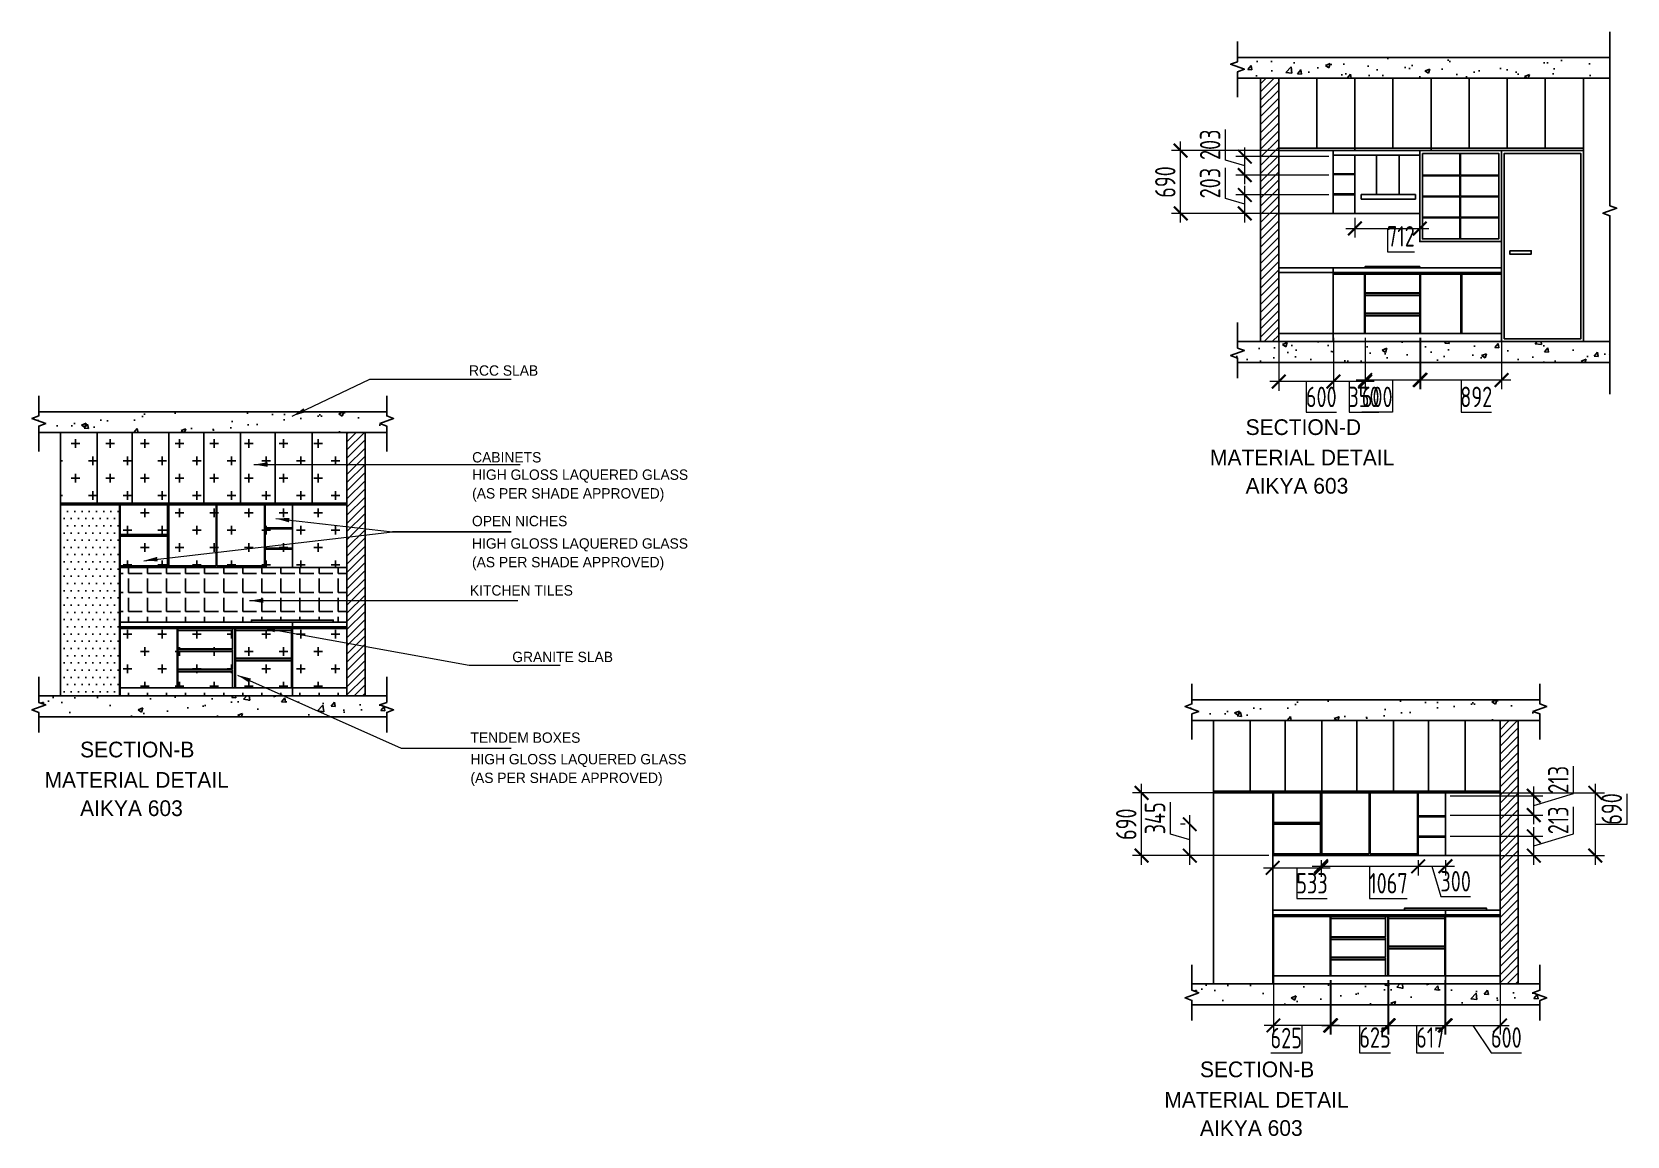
# Model space of a CAD drawing. Header units: millimetres. Extents: x -31859 to 58212, y -66440 to 17102.
# Drawn here: x -7508 to 10033, y -66440 to -54298 of the extents above; entities that cross this region are included whole.
import ezdxf

# ---------------------------------------------------------------- set-up
doc = ezdxf.new("R2010")
doc.units = ezdxf.units.MM
doc.header["$LTSCALE"] = 10
doc.header["$PDMODE"] = 35
doc.header["$PDSIZE"] = 500
for name, color, linetype in [('07--DIM-1', 1, 'Continuous'), ('A--SPACEREF', 3, 'Continuous'), ('A--TEXT-3', 3, 'Continuous'), ('DIMM-1', 1, 'Continuous')]:
    doc.layers.add(name, color=color, linetype=linetype)
doc.styles.add('ISO', font='isocp2.shx', dxfattribs={"width": 0.8})
doc.dimstyles.new('A-DIM-100', dxfattribs={"dimscale": 100, "dimtxt": 2.25, "dimasz": 1.5, "dimexe": 1, "dimexo": 0.5, "dimgap": 0, "dimtad": 0, "dimdec": 0, "dimzin": 12, "dimdsep": 46, "dimtxsty": 'ISO', "dimblk": 'ARCHTICK', "dimcen": 1, "dimdle": 1, "dimclrd": 8, "dimclre": 8, "dimclrt": 256, "dimadec": 0, "dimazin": 3, "dimtfac": 1, "dimtdec": 0, "dimtmove": 1, "dimatfit": 2, "dimfxl": 1, "dimtvp": 0.75, "dimtolj": 1, "dimtzin": 12, "dimlwd": 18, "dimlwe": 18, "dimarcsym": 0})
pattern_1 = [(0, (-38507.43, -36154.79), (190.5, 190.5), [95.25, -285.75]), (90, (-38459.8, -36202.41), (-190.5, 190.5), [95.25, -285.75])]

# ---------------------------------------------------------------- blocks, each defined once
blk = doc.blocks.new('_ArchTick')
at = {"color": 0, "const_width": 0.15}
blk.add_lwpolyline([(-0.5, -0.5), (0.5, 0.5)], dxfattribs=at)
blk = doc.blocks.new('*D318')
at = {"layer": '07--DIM-1', "color": 8, "lineweight": 18}
for p, q in [((6203, -57664), (6203, -58244)), ((6803, -57664), (6803, -58244)), ((6903, -58144), (6103, -58144)), ((6503, -58144), (6503, -58481)), ((6503, -58481), (6838, -58481))]:
    blk.add_line(p, q, dxfattribs=at)
at = {"layer": 'Defpoints', "color": 0}
for p in [(6203, -57614), (6803, -57614), (6203, -58144)]:
    blk.add_point(p, dxfattribs=at)
at = {"layer": '07--DIM-1', "color": 8, "lineweight": 18, "xscale": 150, "yscale": 150, "zscale": 150, "rotation": 180}
blk.add_blockref('_ArchTick', (6203, -58144), dxfattribs=at)
at = {"layer": '07--DIM-1', "color": 8, "lineweight": 18, "xscale": 150, "yscale": 150, "zscale": 150}
blk.add_blockref('_ArchTick', (6803, -58144), dxfattribs=at)
at = {"layer": '07--DIM-1', "insert": (6670, -58312), "char_height": 225, "attachment_point": 5, "style": 'ISO'}
blk.add_mtext('\\A1;600', dxfattribs=at)
blk = doc.blocks.new('*D319')
at = {"layer": '07--DIM-1', "color": 8, "lineweight": 18}
for p, q in [((6803, -57664), (6803, -58243)), ((7153, -57664), (7153, -58243)), ((7253, -58143), (6703, -58143)), ((6978, -58143), (6978, -58481)), ((6978, -58481), (7302, -58481))]:
    blk.add_line(p, q, dxfattribs=at)
at = {"layer": 'Defpoints', "color": 0}
for p in [(6803, -57614), (7153, -57614), (6803, -58143)]:
    blk.add_point(p, dxfattribs=at)
at = {"layer": '07--DIM-1', "color": 8, "lineweight": 18, "xscale": 150, "yscale": 150, "zscale": 150, "rotation": 180}
blk.add_blockref('_ArchTick', (6803, -58143), dxfattribs=at)
at = {"layer": '07--DIM-1', "color": 8, "lineweight": 18, "xscale": 150, "yscale": 150, "zscale": 150}
blk.add_blockref('_ArchTick', (7153, -58143), dxfattribs=at)
at = {"layer": '07--DIM-1', "insert": (7140, -58312), "char_height": 225, "attachment_point": 5, "style": 'ISO'}
blk.add_mtext('\\A1;350', dxfattribs=at)
blk = doc.blocks.new('*D320')
at = {"layer": '07--DIM-1', "color": 8, "lineweight": 18}
for p, q in [((7153, -57664), (7153, -58226)), ((7753, -57664), (7753, -58226)), ((7053, -58126), (7853, -58126)), ((7453, -58126), (7453, -58481)), ((7453, -58481), (7118, -58481))]:
    blk.add_line(p, q, dxfattribs=at)
at = {"layer": 'Defpoints', "color": 0}
for p in [(7153, -57614), (7753, -57614), (7753, -58126)]:
    blk.add_point(p, dxfattribs=at)
at = {"layer": '07--DIM-1', "color": 8, "lineweight": 18, "xscale": 150, "yscale": 150, "zscale": 150, "rotation": 180}
blk.add_blockref('_ArchTick', (7153, -58126), dxfattribs=at)
at = {"layer": '07--DIM-1', "color": 8, "lineweight": 18, "xscale": 150, "yscale": 150, "zscale": 150}
blk.add_blockref('_ArchTick', (7753, -58126), dxfattribs=at)
at = {"layer": '07--DIM-1', "insert": (7285, -58312), "char_height": 225, "attachment_point": 5, "style": 'ISO'}
blk.add_mtext('\\A1;600', dxfattribs=at)
blk = doc.blocks.new('*D321')
at = {"layer": '07--DIM-1', "color": 8, "lineweight": 18}
for p, q in [((7761, -57664), (7761, -58226)), ((8653, -57664), (8653, -58226)), ((7661, -58126), (8753, -58126)), ((8207, -58126), (8207, -58481)), ((8207, -58481), (8542, -58481))]:
    blk.add_line(p, q, dxfattribs=at)
at = {"layer": 'Defpoints', "color": 0}
for p in [(7761, -57614), (8653, -57614), (8653, -58126)]:
    blk.add_point(p, dxfattribs=at)
at = {"layer": '07--DIM-1', "color": 8, "lineweight": 18, "xscale": 150, "yscale": 150, "zscale": 150, "rotation": 180}
blk.add_blockref('_ArchTick', (7761, -58126), dxfattribs=at)
at = {"layer": '07--DIM-1', "color": 8, "lineweight": 18, "xscale": 150, "yscale": 150, "zscale": 150}
blk.add_blockref('_ArchTick', (8653, -58126), dxfattribs=at)
at = {"layer": '07--DIM-1', "insert": (8374, -58312), "char_height": 225, "attachment_point": 5, "style": 'ISO'}
blk.add_mtext('\\A1;892', dxfattribs=at)
blk = doc.blocks.new('*D322')
at = {"layer": '07--DIM-1', "color": 8, "lineweight": 18}
for p, q in [((5617, -56129), (5617, -55793)), ((5829, -56192), (5617, -56129)), ((6753, -56091), (5729, -56091)), ((5829, -56394), (5829, -55991)), ((6753, -56294), (5729, -56294))]:
    blk.add_line(p, q, dxfattribs=at)
at = {"layer": 'Defpoints', "color": 0}
for p in [(5829, -56091), (6803, -56091), (6803, -56294)]:
    blk.add_point(p, dxfattribs=at)
at = {"layer": '07--DIM-1', "color": 8, "lineweight": 18, "xscale": 150, "yscale": 150, "zscale": 150}
for p, rotation in [((5829, -56091), 90), ((5829, -56294), 270)]:
    blk.add_blockref('_ArchTick', p, dxfattribs=dict(at, rotation=rotation))
at = {"layer": '07--DIM-1', "insert": (5448, -55961), "char_height": 225, "attachment_point": 5, "rotation": 90, "style": 'ISO'}
blk.add_mtext('\\A1;203', dxfattribs=at)
blk = doc.blocks.new('*D323')
at = {"layer": '07--DIM-1', "color": 8, "lineweight": 18}
for p, q in [((5617, -55707), (5617, -55371)), ((5829, -55973), (5829, -55570)), ((5829, -55771), (5617, -55707)), ((6753, -55670), (5729, -55670)), ((6753, -55873), (5729, -55873))]:
    blk.add_line(p, q, dxfattribs=at)
at = {"layer": 'Defpoints', "color": 0}
for p in [(5829, -55670), (6803, -55670), (6803, -55873)]:
    blk.add_point(p, dxfattribs=at)
at = {"layer": '07--DIM-1', "color": 8, "lineweight": 18, "xscale": 150, "yscale": 150, "zscale": 150}
for p, rotation in [((5829, -55670), 90), ((5829, -55873), 270)]:
    blk.add_blockref('_ArchTick', p, dxfattribs=dict(at, rotation=rotation))
at = {"layer": '07--DIM-1', "insert": (5448, -55539), "char_height": 225, "attachment_point": 5, "rotation": 90, "style": 'ISO'}
blk.add_mtext('\\A1;203', dxfattribs=at)
blk = doc.blocks.new('*D324')
at = {"layer": '07--DIM-1', "color": 8, "lineweight": 18}
for p, q in [((5124, -56394), (5124, -55504)), ((6753, -55604), (5024, -55604)), ((6753, -56294), (5024, -56294))]:
    blk.add_line(p, q, dxfattribs=at)
at = {"layer": 'Defpoints', "color": 0}
for p in [(5124, -55604), (6803, -55604), (6803, -56294)]:
    blk.add_point(p, dxfattribs=at)
at = {"layer": '07--DIM-1', "color": 8, "lineweight": 18, "xscale": 150, "yscale": 150, "zscale": 150}
for p, rotation in [((5124, -55604), 90), ((5124, -56294), 270)]:
    blk.add_blockref('_ArchTick', p, dxfattribs=dict(at, rotation=rotation))
at = {"layer": '07--DIM-1', "insert": (4955, -55949), "char_height": 225, "attachment_point": 5, "rotation": 90, "style": 'ISO'}
blk.add_mtext('\\A1;690', dxfattribs=at)
blk = doc.blocks.new('*D325')
at = {"layer": '07--DIM-1', "color": 8, "lineweight": 18}
for p, q in [((6940, -56460), (7853, -56460)), ((7040, -56344), (7040, -56560)), ((7397, -56460), (7397, -56715)), ((7753, -56344), (7753, -56560)), ((7397, -56715), (7695, -56715))]:
    blk.add_line(p, q, dxfattribs=at)
at = {"layer": 'Defpoints', "color": 0}
for p in [(7040, -56294), (7753, -56294), (7753, -56460)]:
    blk.add_point(p, dxfattribs=at)
at = {"layer": '07--DIM-1', "color": 8, "lineweight": 18, "xscale": 150, "yscale": 150, "zscale": 150, "rotation": 180}
blk.add_blockref('_ArchTick', (7040, -56460), dxfattribs=at)
at = {"layer": '07--DIM-1', "color": 8, "lineweight": 18, "xscale": 150, "yscale": 150, "zscale": 150}
blk.add_blockref('_ArchTick', (7753, -56460), dxfattribs=at)
at = {"layer": '07--DIM-1', "insert": (7546, -56546), "char_height": 225, "attachment_point": 5, "style": 'ISO'}
blk.add_mtext('\\A1;712', dxfattribs=at)
blk = doc.blocks.new('*D326')
at = {"layer": '07--DIM-1', "color": 8, "lineweight": 18}
for p, q in [((6144, -64727), (6144, -65323)), ((6769, -64727), (6769, -65323)), ((6869, -65223), (6044, -65223)), ((6456, -65223), (6456, -65530)), ((6456, -65530), (6114, -65530))]:
    blk.add_line(p, q, dxfattribs=at)
at = {"layer": 'Defpoints', "color": 0}
for p in [(6144, -64677), (6769, -64677), (6144, -65223)]:
    blk.add_point(p, dxfattribs=at)
at = {"layer": '07--DIM-1', "color": 8, "lineweight": 18, "xscale": 150, "yscale": 150, "zscale": 150, "rotation": 180}
blk.add_blockref('_ArchTick', (6144, -65223), dxfattribs=at)
at = {"layer": '07--DIM-1', "color": 8, "lineweight": 18, "xscale": 150, "yscale": 150, "zscale": 150}
blk.add_blockref('_ArchTick', (6769, -65223), dxfattribs=at)
at = {"layer": '07--DIM-1', "insert": (6285, -65362), "char_height": 225, "attachment_point": 5, "style": 'ISO'}
blk.add_mtext('\\A1;625', dxfattribs=at)
blk = doc.blocks.new('*D327')
at = {"layer": '07--DIM-1', "color": 8, "lineweight": 18}
for p, q in [((6777, -64727), (6777, -65323)), ((7402, -64727), (7402, -65323)), ((6677, -65223), (7502, -65223)), ((7090, -65223), (7090, -65525)), ((7090, -65525), (7432, -65525))]:
    blk.add_line(p, q, dxfattribs=at)
at = {"layer": 'Defpoints', "color": 0}
for p in [(6777, -64677), (7402, -64677), (7402, -65223)]:
    blk.add_point(p, dxfattribs=at)
at = {"layer": '07--DIM-1', "color": 8, "lineweight": 18, "xscale": 150, "yscale": 150, "zscale": 150, "rotation": 180}
blk.add_blockref('_ArchTick', (6777, -65223), dxfattribs=at)
at = {"layer": '07--DIM-1', "color": 8, "lineweight": 18, "xscale": 150, "yscale": 150, "zscale": 150}
blk.add_blockref('_ArchTick', (7402, -65223), dxfattribs=at)
at = {"layer": '07--DIM-1', "insert": (7261, -65356), "char_height": 225, "attachment_point": 5, "style": 'ISO'}
blk.add_mtext('\\A1;625', dxfattribs=at)
blk = doc.blocks.new('*D328')
at = {"layer": '07--DIM-1', "color": 8, "lineweight": 18}
for p, q in [((7410, -64727), (7410, -65323)), ((8028, -64727), (8028, -65323)), ((7310, -65223), (8128, -65223)), ((7719, -65223), (7719, -65525)), ((7719, -65525), (8018, -65525))]:
    blk.add_line(p, q, dxfattribs=at)
at = {"layer": 'Defpoints', "color": 0}
for p in [(7410, -64677), (8028, -64677), (8028, -65223)]:
    blk.add_point(p, dxfattribs=at)
at = {"layer": '07--DIM-1', "color": 8, "lineweight": 18, "xscale": 150, "yscale": 150, "zscale": 150, "rotation": 180}
blk.add_blockref('_ArchTick', (7410, -65223), dxfattribs=at)
at = {"layer": '07--DIM-1', "color": 8, "lineweight": 18, "xscale": 150, "yscale": 150, "zscale": 150}
blk.add_blockref('_ArchTick', (8028, -65223), dxfattribs=at)
at = {"layer": '07--DIM-1', "insert": (7869, -65356), "char_height": 225, "attachment_point": 5, "style": 'ISO'}
blk.add_mtext('\\A1;617', dxfattribs=at)
blk = doc.blocks.new('*D329')
at = {"layer": '07--DIM-1', "color": 8, "lineweight": 18}
for p, q in [((8036, -64727), (8036, -65323)), ((8636, -64727), (8636, -65323)), ((7936, -65223), (8736, -65223)), ((8336, -65223), (8538, -65525)), ((8538, -65525), (8873, -65525))]:
    blk.add_line(p, q, dxfattribs=at)
at = {"layer": 'Defpoints', "color": 0}
for p in [(8036, -64677), (8636, -64677), (8636, -65223)]:
    blk.add_point(p, dxfattribs=at)
at = {"layer": '07--DIM-1', "color": 8, "lineweight": 18, "xscale": 150, "yscale": 150, "zscale": 150, "rotation": 180}
blk.add_blockref('_ArchTick', (8036, -65223), dxfattribs=at)
at = {"layer": '07--DIM-1', "color": 8, "lineweight": 18, "xscale": 150, "yscale": 150, "zscale": 150}
blk.add_blockref('_ArchTick', (8636, -65223), dxfattribs=at)
at = {"layer": '07--DIM-1', "insert": (8705, -65356), "char_height": 225, "attachment_point": 5, "style": 'ISO'}
blk.add_mtext('\\A1;600', dxfattribs=at)
blk = doc.blocks.new('*D330')
at = {"layer": '07--DIM-1', "color": 8, "lineweight": 18}
for p, q in [((4695, -63456), (4695, -62566)), ((6086, -62666), (4595, -62666)), ((6094, -63356), (4595, -63356))]:
    blk.add_line(p, q, dxfattribs=at)
at = {"layer": 'Defpoints', "color": 0}
for p in [(4695, -62666), (6136, -62666), (6144, -63356)]:
    blk.add_point(p, dxfattribs=at)
at = {"layer": '07--DIM-1', "color": 8, "lineweight": 18, "xscale": 150, "yscale": 150, "zscale": 150}
for p, rotation in [((4695, -62666), 90), ((4695, -63356), 270)]:
    blk.add_blockref('_ArchTick', p, dxfattribs=dict(at, rotation=rotation))
at = {"layer": '07--DIM-1', "insert": (4526, -63011), "char_height": 225, "attachment_point": 5, "rotation": 90, "style": 'ISO'}
blk.add_mtext('\\A1;690', dxfattribs=at)
blk = doc.blocks.new('*D331')
at = {"layer": '07--DIM-1', "color": 8, "lineweight": 18}
for p, q in [((5011, -63120), (5011, -62770)), ((5224, -63456), (5224, -62911)), ((5224, -63183), (5011, -63120)), ((5174, -63011), (5124, -63011)), ((6094, -63356), (5124, -63356))]:
    blk.add_line(p, q, dxfattribs=at)
at = {"layer": 'Defpoints', "color": 0}
for p in [(5224, -63011), (5224, -63011), (6144, -63356)]:
    blk.add_point(p, dxfattribs=at)
at = {"layer": '07--DIM-1', "color": 8, "lineweight": 18, "xscale": 150, "yscale": 150, "zscale": 150}
for p, rotation in [((5224, -63011), 90), ((5224, -63356), 270)]:
    blk.add_blockref('_ArchTick', p, dxfattribs=dict(at, rotation=rotation))
at = {"layer": '07--DIM-1', "insert": (4842, -62945), "char_height": 225, "attachment_point": 5, "rotation": 90, "style": 'ISO'}
blk.add_mtext('\\A1;345', dxfattribs=at)
blk = doc.blocks.new('*D332')
at = {"layer": '07--DIM-1', "color": 8, "lineweight": 18}
for p, q in [((9445, -63118), (9445, -62818)), ((8086, -63143), (9107, -63143)), ((9007, -63456), (9007, -63043)), ((9007, -63249), (9445, -63118)), ((8086, -63356), (9107, -63356))]:
    blk.add_line(p, q, dxfattribs=at)
at = {"layer": 'Defpoints', "color": 0}
for p in [(8036, -63143), (9007, -63143), (8036, -63356)]:
    blk.add_point(p, dxfattribs=at)
at = {"layer": '07--DIM-1', "color": 8, "lineweight": 18, "xscale": 150, "yscale": 150, "zscale": 150}
for p, rotation in [((9007, -63143), 90), ((9007, -63356), 270)]:
    blk.add_blockref('_ArchTick', p, dxfattribs=dict(at, rotation=rotation))
at = {"layer": '07--DIM-1', "insert": (9276, -62968), "char_height": 225, "attachment_point": 5, "rotation": 90, "style": 'ISO'}
blk.add_mtext('\\A1;213', dxfattribs=at)
blk = doc.blocks.new('*D333')
at = {"layer": '07--DIM-1', "color": 8, "lineweight": 18}
for p, q in [((9445, -62672), (9445, -62372)), ((9007, -63010), (9007, -62597)), ((8086, -62697), (9107, -62697)), ((9007, -62804), (9445, -62672)), ((8086, -62910), (9107, -62910))]:
    blk.add_line(p, q, dxfattribs=at)
at = {"layer": 'Defpoints', "color": 0}
for p in [(8036, -62697), (9007, -62697), (8036, -62910)]:
    blk.add_point(p, dxfattribs=at)
at = {"layer": '07--DIM-1', "color": 8, "lineweight": 18, "xscale": 150, "yscale": 150, "zscale": 150}
for p, rotation in [((9007, -62697), 90), ((9007, -62910), 270)]:
    blk.add_blockref('_ArchTick', p, dxfattribs=dict(at, rotation=rotation))
at = {"layer": '07--DIM-1', "insert": (9276, -62522), "char_height": 225, "attachment_point": 5, "rotation": 90, "style": 'ISO'}
blk.add_mtext('\\A1;213', dxfattribs=at)
blk = doc.blocks.new('*D334')
at = {"layer": '07--DIM-1', "color": 8, "lineweight": 18}
for p, q in [((9684, -63456), (9684, -62566)), ((7786, -62666), (9784, -62666)), ((10033, -63011), (10033, -62675)), ((9684, -63011), (10033, -63011)), ((7786, -63356), (9784, -63356))]:
    blk.add_line(p, q, dxfattribs=at)
at = {"layer": 'Defpoints', "color": 0}
for p in [(7736, -62666), (9684, -62666), (7736, -63356)]:
    blk.add_point(p, dxfattribs=at)
at = {"layer": '07--DIM-1', "color": 8, "lineweight": 18, "xscale": 150, "yscale": 150, "zscale": 150}
for p, rotation in [((9684, -62666), 90), ((9684, -63356), 270)]:
    blk.add_blockref('_ArchTick', p, dxfattribs=dict(at, rotation=rotation))
at = {"layer": '07--DIM-1', "insert": (9864, -62843), "char_height": 225, "attachment_point": 5, "rotation": 90, "style": 'ISO'}
blk.add_mtext('\\A1;690', dxfattribs=at)
blk = doc.blocks.new('*D335')
at = {"layer": '07--DIM-1', "color": 8, "lineweight": 18}
for p, q in [((6036, -63490), (6769, -63490)), ((6136, -63406), (6136, -63590)), ((6402, -63490), (6402, -63829)), ((6669, -63406), (6669, -63590)), ((6402, -63829), (6734, -63829))]:
    blk.add_line(p, q, dxfattribs=at)
at = {"layer": 'Defpoints', "color": 0}
for p in [(6136, -63356), (6669, -63356), (6669, -63490)]:
    blk.add_point(p, dxfattribs=at)
at = {"layer": '07--DIM-1', "color": 8, "lineweight": 18, "xscale": 150, "yscale": 150, "zscale": 150, "rotation": 180}
blk.add_blockref('_ArchTick', (6136, -63490), dxfattribs=at)
at = {"layer": '07--DIM-1', "color": 8, "lineweight": 18, "xscale": 150, "yscale": 150, "zscale": 150}
blk.add_blockref('_ArchTick', (6669, -63490), dxfattribs=at)
at = {"layer": '07--DIM-1', "insert": (6568, -63660), "char_height": 225, "attachment_point": 5, "style": 'ISO'}
blk.add_mtext('\\A1;533', dxfattribs=at)
blk = doc.blocks.new('*D336')
at = {"layer": '07--DIM-1', "color": 8, "lineweight": 18}
for p, q in [((6569, -63473), (7836, -63473)), ((6669, -63406), (6669, -63573)), ((7202, -63473), (7202, -63829)), ((7736, -63406), (7736, -63573)), ((7202, -63829), (7616, -63829))]:
    blk.add_line(p, q, dxfattribs=at)
at = {"layer": 'Defpoints', "color": 0}
for p in [(6669, -63356), (7736, -63356), (7736, -63473)]:
    blk.add_point(p, dxfattribs=at)
at = {"layer": '07--DIM-1', "color": 8, "lineweight": 18, "xscale": 150, "yscale": 150, "zscale": 150, "rotation": 180}
blk.add_blockref('_ArchTick', (6669, -63473), dxfattribs=at)
at = {"layer": '07--DIM-1', "color": 8, "lineweight": 18, "xscale": 150, "yscale": 150, "zscale": 150}
blk.add_blockref('_ArchTick', (7736, -63473), dxfattribs=at)
at = {"layer": '07--DIM-1', "insert": (7409, -63660), "char_height": 225, "attachment_point": 5, "style": 'ISO'}
blk.add_mtext('\\A1;1067', dxfattribs=at)
blk = doc.blocks.new('*D337')
at = {"layer": '07--DIM-1', "color": 8, "lineweight": 18}
for p, q in [((7636, -63473), (8136, -63473)), ((7736, -63406), (7736, -63573)), ((7886, -63473), (7986, -63807)), ((8036, -63406), (8036, -63573)), ((7986, -63807), (8310, -63807))]:
    blk.add_line(p, q, dxfattribs=at)
at = {"layer": 'Defpoints', "color": 0}
for p in [(7736, -63356), (8036, -63356), (8036, -63473)]:
    blk.add_point(p, dxfattribs=at)
at = {"layer": '07--DIM-1', "color": 8, "lineweight": 18, "xscale": 150, "yscale": 150, "zscale": 150, "rotation": 180}
blk.add_blockref('_ArchTick', (7736, -63473), dxfattribs=at)
at = {"layer": '07--DIM-1', "color": 8, "lineweight": 18, "xscale": 150, "yscale": 150, "zscale": 150}
blk.add_blockref('_ArchTick', (8036, -63473), dxfattribs=at)
at = {"layer": '07--DIM-1', "insert": (8148, -63638), "char_height": 225, "attachment_point": 5, "style": 'ISO'}
blk.add_mtext('\\A1;300', dxfattribs=at)

msp = doc.modelspace()

# ---------------------------------------------------------------- hatches: boundary and pattern name
h = msp.add_hatch()
h.set_pattern_fill('AR-CONC', color=256, scale=3, style=0)
h.set_pattern_definition([(50, (-18713.45, -32259.44), (546.554, -47.817), [57.15, -628.65]), (355, (-18713.45, -32259.44), (-105.7285, 573.17), [45.72, -502.92]), (100.451, (-18667.9, -32263.4), (440.8275, 525.35), [48.57, -534.27]), (46.1842, (-18713.45, -32107.04), (813.237, -126.127), [85.725, -942.975]), (96.6356, (-18645.7, -32117.55), (712.213, 742.277), [72.855, -801.405]), (351.184, (-18713.45, -32107), (712.214, 742.275), [68.58, -754.38]), (21, (-18637.25, -32145.14), (454.8446, -306.7966), [57.15, -628.65]), (326, (-18637.25, -32145.14), (185.406, 552.564), [45.72, -502.92]), (71.4514, (-18599.35, -32170.7), (640.2495, 245.7686), [48.57, -534.27]), (37.5, (-18713.45, -32259.44), (9.2658, 253.6651), [0, -496.824, 0, -510.54, 0, -504.825]), (7.5, (-18713.45, -32259.44), (200.459, 300.5417), [0, -291.084, 0, -485.394, 0, -192.405]), (327.5, (-18883.38, -32259.44), (406.7718, -17.1862), [0, -190.5, 0, -594.36, 0, -788.67]), (317.5, (-18959.58, -32259.44), (444.3875, 76.2795), [0, -247.65, 0, -394.716, 0, -560.07])])
h.paths.add_polyline_path([(9767.6, -54709.2), (9919.2, -54654), (9843.4, -54626.4), (9843.4, -54579.4), (5749.4, -54579.4), (5749.4, -54626.4), (5673.6, -54654), (5825.3, -54709.2), (5749.4, -54736.8), (5749.4, -54808), (9843.4, -54808), (9843.4, -54736.8)])
h.paths.add_polyline_path([(9843.4, -57935.2), (9843.4, -57830.4), (9767.6, -57802.8), (9843.4, -57775.2), (9843.4, -57704), (5749.4, -57704), (5749.4, -57775.2), (5825.3, -57802.8), (5673.6, -57858), (5749.4, -57885.6), (5749.4, -57935.2)])
h = msp.add_hatch()
h.set_pattern_fill('ANSI31', color=256, scale=20, style=0)
h.set_pattern_definition([(45, (-18713.45, -32259.44), (-44.90128, 44.90128), [])])
h.paths.add_polyline_path([(6002.6, -57704), (6202.6, -57704), (6202.6, -54808), (6002.6, -54808)])
h = msp.add_hatch()
h.set_pattern_fill('AR-CONC', color=256, scale=3, style=0)
h.set_pattern_definition([(50, (-38507.43, -36154.8), (546.554, -47.8173), [57.15, -628.65]), (355, (-38507.4, -36154.8), (-105.7285, 573.17), [45.72, -502.92]), (100.451, (-38461.9, -36158.77), (440.8275, 525.35), [48.57, -534.27]), (46.1842, (-38507.4, -36002.4), (813.237, -126.127), [85.725, -942.975]), (96.6356, (-38439.66, -36012.9), (712.213, 742.277), [72.855, -801.405]), (351.184, (-38507.4, -36002.4), (712.214, 742.275), [68.58, -754.38]), (21, (-38431.23, -36040.5), (454.8446, -306.7966), [57.15, -628.65]), (326, (-38431.2, -36040.5), (185.406, 552.564), [45.72, -502.92]), (71.4514, (-38393.3, -36066.05), (640.2495, 245.7686), [48.57, -534.27]), (37.5, (-38507.43, -36154.79), (9.2658, 253.6651), [0, -496.824, 0, -510.54, 0, -504.825]), (7.5, (-38507.43, -36154.79), (200.459, 300.5417), [0, -291.084, 0, -485.394, 0, -192.405]), (327.5, (-38677.35, -36154.79), (406.7718, -17.1862), [0, -190.5, 0, -594.36, 0, -788.67]), (317.5, (-38753.55, -36154.8), (444.3875, 76.2795), [0, -247.65, 0, -394.716, 0, -560.07])])
h.paths.add_polyline_path([(-3605.5, -58703.4), (-3605.5, -58632.2), (-3681.4, -58604.6), (-3529.7, -58549.4), (-3605.5, -58521.8), (-3605.5, -58474.8), (-7431.8, -58474.8), (-7431.8, -58521.8), (-7507.6, -58549.4), (-7356, -58604.6), (-7431.8, -58632.2), (-7431.8, -58703.4)])
h.paths.add_polyline_path([(-3605.5, -61830.6), (-3605.5, -61781), (-3529.7, -61753.4), (-3681.4, -61698.2), (-3605.5, -61670.6), (-3605.5, -61599.4), (-7431.8, -61599.4), (-7431.8, -61670.6), (-7356, -61698.2), (-7507.6, -61753.4), (-7431.8, -61781), (-7431.8, -61830.6)])
h = msp.add_hatch()
h.set_pattern_fill('CROSS', color=256, scale=30, style=0)
h.set_pattern_definition(pattern_1)
h.paths.add_polyline_path([(-6790, -58703.4), (-7193.7, -58703.4), (-7193.7, -59479.4), (-6790, -59479.4)])
h.paths.add_polyline_path([(-6406.2, -58703.4), (-6790, -58703.4), (-6790, -59479.4), (-6406.2, -59479.4)])
h.paths.add_polyline_path([(-6406.2, -59479.4), (-6002.5, -59479.4), (-6002.5, -58703.4), (-6406.2, -58703.4)])
h.paths.add_polyline_path([(-5618.7, -58703.4), (-6002.5, -58703.4), (-6002.5, -59479.4), (-5618.7, -59479.4)])
h.paths.add_polyline_path([(-5215, -58703.4), (-5618.7, -58703.4), (-5618.7, -59479.4), (-5215, -59479.4)])
h.paths.add_polyline_path([(-4831.2, -58703.4), (-5215, -58703.4), (-5215, -59479.4), (-4831.2, -59479.4)])
h.paths.add_polyline_path([(-4831.2, -59479.4), (-4427.5, -59479.4), (-4427.5, -58703.4), (-4831.2, -58703.4)])
h.paths.add_polyline_path([(-4427.5, -59479.4), (-4043.7, -59479.4), (-4043.7, -58703.4), (-4427.5, -58703.4)])
h = msp.add_hatch()
h.set_pattern_fill('ANSI31', color=256, scale=20, style=0)
h.set_pattern_definition([(45, (-38507.43, -36154.785), (-44.90128, 44.90128), [])])
h.paths.add_polyline_path([(-4043.7, -61599.4), (-3843.7, -61599.4), (-3843.7, -58703.4), (-4043.7, -58703.4)])
h = msp.add_hatch()
h.set_pattern_fill('DOTS', color=256, scale=50, style=0)
h.set_pattern_definition([(0, (-38507.43, -36154.785), (39.6875, 79.375), [0, -79.375])])
h.paths.add_polyline_path([(-6543.7, -59499.4), (-7193.7, -59499.4), (-7193.7, -61599.4), (-6543.7, -61599.4)])
h = msp.add_hatch()
h.set_pattern_fill('CROSS', color=256, scale=30, style=0)
h.set_pattern_definition(pattern_1)
h.paths.add_polyline_path([(-6535.7, -61510.5), (-5910.3, -61510.5), (-5910.3, -60859.4), (-6535.7, -60859.4)])
h.paths.add_polyline_path([(-5302.3, -61306), (-5302.3, -61110.7), (-5902.3, -61110.7), (-5902.3, -61306)])
h.paths.add_polyline_path([(-5902.3, -60879.4), (-5902.3, -61082.7), (-5302.3, -61082.7), (-5302.3, -60879.4)])
h.paths.add_polyline_path([(-5302.3, -61510.5), (-5302.3, -61334), (-5902.3, -61334), (-5902.3, -61510.5)])
h.paths.add_polyline_path([(-4651.7, -61510.5), (-4651.7, -61212.9), (-5269, -61212.9), (-5269, -61510.5)])
h.paths.add_polyline_path([(-4651.7, -61184.9), (-4651.7, -60879.4), (-5269, -60879.4), (-5269, -61184.9)])
h.paths.add_polyline_path([(-4043.7, -61510.5), (-4043.7, -60859.4), (-4643.7, -60859.4), (-4643.7, -61510.5)])
h.paths.add_polyline_path([(-4643.7, -59499.4), (-4643.7, -60189.4), (-4043.7, -60189.4), (-4043.7, -59499.4)])
h.paths.add_polyline_path([(-4943.7, -59499.4), (-4943.7, -59752.7), (-4643.7, -59752.7), (-4643.7, -59499.4)])
h.paths.add_polyline_path([(-4643.7, -59976), (-4643.7, -59762.7), (-4943.7, -59762.7), (-4943.7, -59976)])
h.paths.add_polyline_path([(-4943.7, -59986), (-4943.7, -60189.4), (-4643.7, -60189.4), (-4643.7, -59986)])
h.paths.add_polyline_path([(-5473, -60169.4), (-4951.7, -60169.4), (-4951.7, -59499.4), (-5473, -59499.4)])
h.paths.add_polyline_path([(-6002.3, -60169.4), (-5481, -60169.4), (-5481, -59499.4), (-6002.3, -59499.4)])
h.paths.add_polyline_path([(-6535.7, -59499.4), (-6535.7, -59824.4), (-6018.3, -59824.4), (-6018.3, -59499.4)])
h.paths.add_polyline_path([(-6018.3, -60169.4), (-6018.3, -59844.4), (-6535.7, -59844.4), (-6535.7, -60169.4)])
h = msp.add_hatch()
h.set_pattern_fill('ANGLE', color=256, scale=30, style=0)
h.set_pattern_definition([(0, (-38507.43, -36154.79), (0, 209.55), [152.4, -57.15]), (90, (-38507.43, -36154.79), (-209.55, 1e-14), [152.4, -57.15])])
h.paths.add_polyline_path([(-6535.7, -60189.4), (-6535.7, -60789.4), (-5093.7, -60789.4), (-5093.7, -60766.2), (-4193.7, -60766.2), (-4193.7, -60789.4), (-4043.7, -60789.4), (-4043.7, -60189.4)])
h.paths.add_polyline_path([(-4643.7, -61599.4), (-4643.7, -61510.5), (-6535.7, -61510.5), (-6535.7, -61599.4)])
h.paths.add_polyline_path([(-4643.7, -61510.5), (-4643.7, -61599.4), (-4043.7, -61599.4), (-4043.7, -61510.5)])
h = msp.add_hatch()
h.set_pattern_fill('AR-CONC', color=256, scale=3, style=0)
h.set_pattern_definition([(50, (-25827.94, -39321.35), (546.554, -47.8173), [57.15, -628.65]), (355, (-25827.94, -39321.35), (-105.7285, 573.17), [45.72, -502.92]), (100.451, (-25782.4, -39325.34), (440.8275, 525.35), [48.57, -534.27]), (46.1842, (-25827.94, -39168.95), (813.237, -126.127), [85.725, -942.975]), (96.6356, (-25760.2, -39179.5), (712.213, 742.277), [72.855, -801.405]), (351.184, (-25827.9, -39168.95), (712.214, 742.275), [68.58, -754.38]), (21, (-25751.74, -39207.05), (454.8446, -306.7966), [57.15, -628.65]), (326, (-25751.74, -39207.05), (185.406, 552.564), [45.72, -502.92]), (71.4514, (-25713.84, -39232.6), (640.2495, 245.7686), [48.57, -534.27]), (37.5, (-25827.94, -39321.35), (9.2658, 253.6651), [0, -496.824, 0, -510.54, 0, -504.825]), (7.5, (-25827.94, -39321.35), (200.459, 300.5417), [0, -291.084, 0, -485.394, 0, -192.405]), (327.5, (-25997.87, -39321.35), (406.7718, -17.1862), [0, -190.5, 0, -594.36, 0, -788.67]), (317.5, (-26074.07, -39321.35), (444.3875, 76.2795), [0, -247.65, 0, -394.716, 0, -560.07])])
h.paths.add_polyline_path([(9073.9, -61869.9), (9073.9, -61798.7), (8998.1, -61771.1), (9149.8, -61715.9), (9073.9, -61688.3), (9073.9, -61641.3), (5247.7, -61641.3), (5247.7, -61688.3), (5171.9, -61715.9), (5323.5, -61771.1), (5247.7, -61798.7), (5247.7, -61869.9)])
h.paths.add_polyline_path([(9073.9, -64997.1), (9073.9, -64947.5), (9149.8, -64919.9), (8998.1, -64864.7), (9073.9, -64837.1), (9073.9, -64765.9), (5247.7, -64765.9), (5247.7, -64837.1), (5323.5, -64864.7), (5171.9, -64919.9), (5247.7, -64947.5), (5247.7, -64997.1)])
h = msp.add_hatch()
h.set_pattern_fill('ANSI31', color=256, scale=20, style=0)
h.set_pattern_definition([(45, (-25827.94, -39321.35), (-44.90128, 44.90128), [])])
h.paths.add_polyline_path([(8635.8, -64765.9), (8835.8, -64765.9), (8835.8, -61869.9), (8635.8, -61869.9)])

# ---------------------------------------------------------------- linework, layer by layer
for p, q in [((9843.4, -54579.4), (5749.4, -54579.4)), ((9843.4, -54808), (5749.4, -54808)), ((6002.6, -57704), (6002.6, -54808)), ((6202.6, -57704), (6202.6, -54808)), ((6621.4, -55576), (6621.4, -54808)), ((7040.1, -55604), (7040.1, -54808)), ((7458.9, -55576), (7458.9, -54808)), ((7877.6, -55604), (7877.6, -54808)), ((8296.4, -55576), (8296.4, -54808)), ((8715.1, -55576), (8715.1, -54808)), ((9133.9, -55576), (9133.9, -54808)), ((9552.6, -57704), (9552.6, -54808)), ((6202.6, -55576), (9552.6, -55576)), ((6202.6, -55604), (8652.6, -55604)), ((6802.6, -56294), (6802.6, -55604)), ((6802.6, -55654), (7752.6, -55654)), ((7040.5, -55654), (7040.5, -56294)), ((7752.6, -56604), (7752.6, -55604)), ((8194.6, -55872.2), (8194.6, -55634)), ((8202.6, -55872.2), (8202.6, -55634)), ((8652.6, -55604), (9552.6, -55604)), ((7040.5, -55857.3), (6802.6, -55857.3)), ((7040.5, -55867.3), (6802.6, -55867.3)), ((7782.6, -55872.2), (8194.6, -55872.2)), ((7782.6, -55880.2), (8194.6, -55880.2)), ((8194.6, -56104), (8194.6, -55880.2)), ((8202.6, -55872.2), (8622.6, -55872.2)), ((8202.6, -56104), (8202.6, -55880.2)), ((8202.6, -55880.2), (8622.6, -55880.2)), ((7040.5, -56080.7), (6802.6, -56080.7)), ((7040.5, -56090.7), (6802.6, -56090.7)), ((7040.5, -56294), (7040.5, -56080.7)), ((7782.6, -56104), (8194.6, -56104)), ((7782.6, -56112), (8194.6, -56112)), ((8194.6, -56336.5), (8194.6, -56112)), ((8202.6, -56104), (8622.6, -56104)), ((8202.6, -56336.5), (8202.6, -56112)), ((8202.6, -56112), (8622.6, -56112)), ((6202.6, -56294), (6802.6, -56294)), ((6802.6, -56294), (7752.6, -56294)), ((7782.6, -56336.5), (8194.6, -56336.5)), ((7782.6, -56344.5), (8194.6, -56344.5)), ((8194.6, -56574), (8194.6, -56344.5)), ((8202.6, -56336.5), (8622.6, -56336.5)), ((8202.6, -56574), (8202.6, -56344.5)), ((8202.6, -56344.5), (8622.6, -56344.5)), ((7752.6, -56604), (8652.6, -56604)), ((6202.6, -56894), (8652.6, -56894)), ((6202.6, -56944), (8652.6, -56944)), ((6802.6, -57704), (6802.6, -56894)), ((6802.6, -56964), (7144.6, -56964)), ((7144.6, -56944), (7144.6, -57614)), ((7152.6, -56944), (7152.6, -57167.3)), ((7152.6, -56964), (7752.6, -56964)), ((7752.6, -56944), (7752.6, -57167.3)), ((7760.6, -56944), (7760.6, -57614)), ((7760.6, -56944), (8652.6, -56944)), ((7760.6, -56964), (8206.6, -56964)), ((8206.6, -56944), (8206.6, -57614)), ((8214.6, -56944), (8214.6, -57614)), ((8214.6, -56964), (8652.6, -56964)), ((7152.6, -57167.3), (7752.6, -57167.3)), ((7152.6, -57175.3), (7152.6, -57390.7)), ((7152.6, -57175.3), (7752.6, -57175.3)), ((7752.6, -57175.3), (7752.6, -57390.7)), ((7152.6, -57195.3), (7752.6, -57195.3)), ((7152.6, -57390.7), (7752.6, -57390.7)), ((7152.6, -57398.7), (7152.6, -57614)), ((7152.6, -57398.7), (7752.6, -57398.7)), ((7152.6, -57418.7), (7752.6, -57418.7)), ((7752.6, -57398.7), (7752.6, -57614)), ((9843.4, -57704), (5749.4, -57704)), ((6202.6, -57614), (8652.6, -57614)), ((9843.4, -57935.2), (5749.4, -57935.2)), ((-3605.5, -58474.8, 0), (-7431.8, -58474.8, 0)), ((-3605.5, -58703.4, 0), (-7431.8, -58703.4, 0)), ((-7193.7, -61599.4, 0), (-7193.7, -58703.4, 0)), ((-6790, -59479.4, 0), (-6790, -58703.4, 0)), ((-6406.2, -59499.4, 0), (-6406.2, -58703.4, 0)), ((-6002.5, -59479.4, 0), (-6002.5, -58703.4, 0)), ((-5618.7, -59499.4, 0), (-5618.7, -58703.4, 0)), ((-5215, -59479.4, 0), (-5215, -58703.4, 0)), ((-4831.2, -59499.4, 0), (-4831.2, -58703.4, 0)), ((-4427.5, -59479.4, 0), (-4427.5, -58703.4, 0)), ((-4043.7, -61599.4, 0), (-4043.7, -58703.4, 0)), ((-3843.7, -61599.4, 0), (-3843.7, -58703.4, 0)), ((-7193.7, -59479.4, 0), (-4043.7, -59479.4, 0)), ((-7193.7, -59499.4, 0), (-4043.7, -59499.4, 0)), ((-6543.7, -61599.4, 0), (-6543.7, -59499.4, 0)), ((-6535.7, -61599.4, 0), (-6535.7, -59499.4, 0)), ((-6018.3, -60189.4, 0), (-6018.3, -59499.4, 0)), ((-6010.3, -60189.4, 0), (-6010.3, -59499.4, 0)), ((-6002.3, -60169.4, 0), (-6002.3, -59499.4, 0)), ((-5481, -60169.4, 0), (-5481, -59499.4, 0)), ((-5473, -60169.4, 0), (-5473, -59499.4, 0)), ((-4951.7, -60169.4, 0), (-4951.7, -59499.4, 0)), ((-4943.7, -60189.4, 0), (-4943.7, -59499.4, 0)), ((-4643.7, -60189.4, 0), (-4643.7, -59499.4, 0)), ((-4943.7, -59752.7, 0), (-4643.7, -59752.7, 0)), ((-4943.7, -59762.7, 0), (-4643.7, -59762.7, 0)), ((-2238.7, -59794.5), (-3543.2, -59794.5)), ((-6018.3, -59824.4, 0), (-6535.7, -59824.4, 0)), ((-6018.3, -59844.4, 0), (-6535.7, -59844.4, 0)), ((-4943.7, -59976, 0), (-4643.7, -59976, 0)), ((-4943.7, -59986, 0), (-4643.7, -59986, 0)), ((-6543.7, -60169.4, 0), (-6018.3, -60169.4, 0)), ((-6543.7, -60189.4, 0), (-4043.7, -60189.4, 0)), ((-6543.7, -60189.4, 0), (-4943.7, -60189.4, 0)), ((-6535.7, -60169.4, 0), (-6018.3, -60169.4, 0)), ((-6002.3, -60169.4, 0), (-5481, -60169.4, 0)), ((-5473, -60169.4, 0), (-4951.7, -60169.4, 0)), ((-6543.7, -60789.4, 0), (-4043.7, -60789.4, 0)), ((-6543.7, -60839.4, 0), (-4043.7, -60839.4, 0)), ((-6543.7, -60859.4, 0), (-4043.7, -60859.4, 0)), ((-5910.3, -61510.5, 0), (-5910.3, -60859.4, 0)), ((-5902.3, -60859.4, 0), (-5902.3, -61082.7, 0)), ((-5302.3, -60859.4, 0), (-5302.3, -61082.7, 0)), ((-5277, -61510.5, 0), (-5277, -60859.4, 0)), ((-5269, -61510.5, 0), (-5269, -60859.4, 0)), ((-4651.7, -61510.5, 0), (-4651.7, -60859.4, 0)), ((-4643.7, -61599.4, 0), (-4643.7, -60789.4, 0)), ((-5902.3, -60879.4, 0), (-5302.3, -60879.4, 0)), ((-5269, -60879.4, 0), (-4651.7, -60879.4, 0)), ((-5902.3, -61082.7, 0), (-5302.3, -61082.7, 0)), ((-5902.3, -61090.7, 0), (-5902.3, -61306, 0)), ((-5902.3, -61090.7, 0), (-5302.3, -61090.7, 0)), ((-5902.3, -61110.7, 0), (-5302.3, -61110.7, 0)), ((-5302.3, -61090.7, 0), (-5302.3, -61306, 0)), ((-5269, -61184.9, 0), (-4651.7, -61184.9, 0)), ((-5269, -61192.9, 0), (-4651.7, -61192.9, 0)), ((-5269, -61212.9, 0), (-4651.7, -61212.9, 0)), ((-5902.3, -61306, 0), (-5302.3, -61306, 0)), ((-5902.3, -61314, 0), (-5302.3, -61314, 0)), ((-5902.3, -61314, 0), (-5902.3, -61510.5, 0)), ((-5902.3, -61334, 0), (-5302.3, -61334, 0)), ((-5302.3, -61314, 0), (-5302.3, -61510.5, 0)), ((-6543.7, -61510.5, 0), (-4043.7, -61510.5, 0)), ((-6543.7, -61510.5, 0), (-4643.7, -61510.5, 0)), ((-3605.5, -61599.4, 0), (-7431.8, -61599.4, 0)), ((9073.9, -61641.3), (5247.7, -61641.3)), ((-3605.5, -61830.6, 0), (-7431.8, -61830.6, 0)), ((9073.9, -61869.9), (5247.7, -61869.9)), ((5485.8, -64765.9), (5485.8, -61869.9)), ((5889.5, -62645.9), (5889.5, -61869.9)), ((6273.3, -62665.9), (6273.3, -61869.9)), ((6677, -62645.9), (6677, -61869.9)), ((7060.8, -62665.9), (7060.8, -61869.9)), ((7464.5, -62645.9), (7464.5, -61869.9)), ((7848.3, -62665.9), (7848.3, -61869.9)), ((8252, -62645.9), (8252, -61869.9)), ((8635.8, -64765.9), (8635.8, -61869.9)), ((8835.8, -64765.9), (8835.8, -61869.9)), ((5485.8, -62645.9), (8635.8, -62645.9)), ((5485.8, -62665.9), (8635.8, -62665.9)), ((6135.8, -64765.9), (6135.8, -62665.9)), ((6143.8, -63335.9), (6143.8, -62665.9)), ((6661.1, -63355.9), (6661.1, -62665.9)), ((6669.1, -63355.9), (6669.1, -62665.9)), ((6677.1, -63335.9), (6677.1, -62665.9)), ((7198.5, -63335.9), (7198.5, -62665.9)), ((7206.5, -63335.9), (7206.5, -62665.9)), ((7727.8, -63335.9), (7727.8, -62665.9)), ((7735.8, -63355.9), (7735.8, -62665.9)), ((8035.8, -63355.9), (8035.8, -62665.9)), ((7735.8, -62919.3), (8035.8, -62919.3)), ((7735.8, -62929.3), (8035.8, -62929.3)), ((6661.1, -62990.9), (6143.8, -62990.9)), ((6661.1, -63010.9), (6143.8, -63010.9)), ((7735.8, -63142.6), (8035.8, -63142.6)), ((7735.8, -63152.6), (8035.8, -63152.6)), ((6135.8, -63355.9), (8635.8, -63355.9)), ((6135.8, -63355.9), (7735.8, -63355.9)), ((6143.8, -63335.9), (6661.1, -63335.9)), ((6143.8, -63335.9), (6661.1, -63335.9)), ((6677.1, -63335.9), (7198.5, -63335.9)), ((7206.5, -63335.9), (7727.8, -63335.9)), ((6135.8, -63955.9), (8635.8, -63955.9)), ((6135.8, -64005.9), (8635.8, -64005.9)), ((8035.8, -64765.9), (8035.8, -63955.9)), ((6143.8, -64765.9), (6143.8, -64025.9)), ((6143.8, -64025.9), (8635.8, -64025.9)), ((6769.1, -64677), (6769.1, -64025.9)), ((6777.1, -64025.9), (6777.1, -64249.3)), ((6777.1, -64045.9), (7377.1, -64045.9)), ((7377.1, -64025.9), (7377.1, -64249.3)), ((7402.5, -64677), (7402.5, -64025.9)), ((7410.5, -64677), (7410.5, -64025.9)), ((7410.5, -64045.9), (8027.8, -64045.9)), ((8027.8, -64677), (8027.8, -64025.9)), ((6777.1, -64249.3), (7377.1, -64249.3)), ((6777.1, -64257.3), (6777.1, -64472.6)), ((6777.1, -64257.3), (7377.1, -64257.3)), ((6777.1, -64277.3), (7377.1, -64277.3)), ((7377.1, -64257.3), (7377.1, -64472.6)), ((7410.5, -64351.5), (8027.8, -64351.5)), ((7410.5, -64359.5), (8027.8, -64359.5)), ((6777.1, -64472.6), (7377.1, -64472.6)), ((6777.1, -64480.6), (7377.1, -64480.6)), ((6777.1, -64480.6), (6777.1, -64677)), ((6777.1, -64500.6), (7377.1, -64500.6)), ((7377.1, -64480.6), (7377.1, -64677)), ((7410.5, -64379.5), (8027.8, -64379.5)), ((6135.8, -64677), (8635.8, -64677)), ((6135.8, -64677), (8035.8, -64677)), ((9073.9, -64765.9), (5247.7, -64765.9)), ((9073.9, -64997.1), (5247.7, -64997.1))]:
    msp.add_line(p, q)
at = {"linetype": 'Continuous'}
for points in [[(9843.4, -54298.3), (9843.4, -56210.4), (9919.2, -56238), (9767.6, -56293.2), (9843.4, -56320.8), (9843.4, -58282.6)], [(5749.4, -54405.6), (5749.4, -54626.4), (5673.6, -54654), (5825.3, -54709.2), (5749.4, -54736.8), (5749.4, -55017.5)], [(5749.4, -58106.4), (5749.4, -57885.6), (5673.6, -57858), (5825.3, -57802.8), (5749.4, -57775.2), (5749.4, -57494.6)], [(5247.7, -61467.6), (5247.7, -61688.3), (5171.9, -61715.9), (5323.5, -61771.1), (5247.7, -61798.7), (5247.7, -62079.4)], [(9073.9, -61467.6), (9073.9, -61688.3), (9149.8, -61715.9), (8998.1, -61771.1), (9073.9, -61798.7), (9073.9, -62079.4)], [(5247.7, -65168.3), (5247.7, -64947.5), (5171.9, -64919.9), (5323.5, -64864.7), (5247.7, -64837.1), (5247.7, -64556.5)], [(9073.9, -65168.3), (9073.9, -64947.5), (9149.8, -64919.9), (8998.1, -64864.7), (9073.9, -64837.1), (9073.9, -64556.5)]]:
    msp.add_lwpolyline(points, dxfattribs=at)
for points in [[(7275.9, -55654), (7525, -55654), (7525, -56087.2), (7275.9, -56087.2)], [(7752.6, -55604), (8652.6, -55604), (8652.6, -56604), (7752.6, -56604)], [(7782.6, -55634), (8622.6, -55634), (8622.6, -56574), (7782.6, -56574)], [(8652.6, -57704), (9552.6, -57704), (9552.6, -55604), (8652.6, -55604)], [(8682.6, -57674), (9522.6, -57674), (9522.6, -55634), (8682.6, -55634)], [(7109, -56087.2), (7704.9, -56087.2), (7704.9, -56137.2), (7109, -56137.2)], [(8742.9, -56704.8), (8980, -56704.8), (8980, -56740.9), (8742.9, -56740.9)], [(7152.6, -56894), (7752.6, -56894), (7752.6, -56878), (7152.6, -56878)], [(7585.8, -63955.9), (8485.8, -63955.9), (8485.8, -63932.8), (7585.8, -63932.8)]]:
    msp.add_lwpolyline(points, close=True)
at = {"linetype": 'Continuous', "elevation": 0}
for points in [[(-7431.8, -58301), (-7431.8, -58521.8), (-7507.6, -58549.4), (-7356, -58604.6), (-7431.8, -58632.2), (-7431.8, -58912.8)], [(-3605.5, -58301), (-3605.5, -58521.8), (-3529.7, -58549.4), (-3681.4, -58604.6), (-3605.5, -58632.2), (-3605.5, -58912.8)], [(-7431.8, -62001.7), (-7431.8, -61781), (-7507.6, -61753.4), (-7356, -61698.2), (-7431.8, -61670.6), (-7431.8, -61389.9)], [(-3605.5, -62001.7), (-3605.5, -61781), (-3529.7, -61753.4), (-3681.4, -61698.2), (-3605.5, -61670.6), (-3605.5, -61389.9)]]:
    msp.add_lwpolyline(points, dxfattribs=at)
at = {"elevation": 0}
msp.add_lwpolyline([(-5093.7, -60789.4), (-4193.7, -60789.4), (-4193.7, -60766.2), (-5093.7, -60766.2)], close=True, dxfattribs=at)

# ---------------------------------------------------------------- texts
at = {"layer": 'A--SPACEREF'}
for s, height, p in [('RCC SLAB', 113.76, (-2701.1, -58078.7)), ('CABINETS', 113.76, (-2667, -59032.8)), ('HIGH GLOSS LAQUERED GLASS', 113.758, (-2667, -59223.8)), ('(AS PER SHADE APPROVED)', 113.758, (-2667, -59429.1)), ('OPEN NICHES', 113.758, (-2668.3, -59733.8)), ('HIGH GLOSS LAQUERED GLASS', 113.758, (-2668.3, -59980.3)), ('(AS PER SHADE APPROVED)', 113.758, (-2668.3, -60185.6)), ('KITCHEN TILES', 113.758, (-2691.4, -60496.4)), ('GRANITE SLAB', 113.758, (-2225.5, -61228.2)), ('TENDEM BOXES', 113.758, (-2685.5, -62115.5)), ('HIGH GLOSS LAQUERED GLASS', 113.758, (-2685.5, -62352.1)), ('(AS PER SHADE APPROVED)', 113.758, (-2685.5, -62557.4))]:
    msp.add_text(s, height=height, dxfattribs=at).set_placement(p)
at = {"layer": 'A--TEXT-3'}
for s, height, p in [('SECTION-B', 172.62, (-6977.6, -62275.8, 0)), ('MATERIAL DETAIL', 172.617, (-7369, -62609.7, 0)), ('AIKYA 603', 172.62, (-6977.6, -62920.8, 0))]:
    msp.add_text(s, height=height, dxfattribs=at).set_placement(p)
at = {"layer": 'DIMM-1'}
for s, height, p in [('SECTION-D', 172.62, (5838.2, -58730.8)), ('MATERIAL DETAIL', 172.617, (5446.8, -59064.7)), ('AIKYA 603', 172.62, (5838.2, -59375.8)), ('SECTION-B', 172.62, (5336.4, -65792.7)), ('MATERIAL DETAIL', 172.617, (4945, -66126.6)), ('AIKYA 603', 172.62, (5336.4, -66437.7))]:
    msp.add_text(s, height=height, dxfattribs=at).set_placement(p)

# ---------------------------------------------------------------- dimensions: what is measured, and where the dimension line sits
at = {"layer": '07--DIM-1'}
for base, p1, p2, picture, middle in [((5829.4, -55669.6), (6802.6, -55872.9), (6802.6, -55669.6), '*D323', (5448.1, -55707.5)), ((5123.8, -55604), (6802.6, -56294), (6802.6, -55604), '*D324', (4955, -55949)), ((5829.4, -56090.7), (6802.6, -56294), (6802.6, -56090.7), '*D322', (5448.1, -56128.6)), ((9007.4, -62696.9), (8035.8, -62910.3), (8035.8, -62696.9), '*D333', (9276.2, -62672.3)), ((4695, -62665.9), (6143.8, -63355.9), (6135.8, -62665.9), '*D330', (4526.3, -63010.9)), ((5223.6, -63010.9), (6143.8, -63355.9), (5223.6, -63010.9), '*D331', (4842.3, -63119.7)), ((9007.4, -63142.6), (8035.8, -63355.9), (8035.8, -63142.6), '*D332', (9276.2, -63118))]:
    dim = msp.add_linear_dim(base=base, p1=p1, p2=p2, angle=90, dimstyle='A-DIM-100', dxfattribs=at)
    dim.commit()
    dim.dimension.update_dxf_attribs({"geometry": picture, "text_midpoint": middle})
for base, p1, p2, picture, middle in [((7752.6, -56460), (7040.5, -56294), (7752.6, -56294), '*D325', (7396.5, -56715.1)), ((6202.6, -58143.9), (6802.6, -57614), (6202.6, -57614), '*D318', (6502.6, -58480.9)), ((6802.6, -58142.7), (7152.6, -57614), (6802.6, -57614), '*D319', (6977.6, -58480.9)), ((7752.6, -58126.2), (7152.6, -57614), (7752.6, -57614), '*D320', (7452.6, -58480.9)), ((8652.6, -58126.2), (7760.6, -57614), (8652.6, -57614), '*D321', (8206.6, -58480.9)), ((6669.1, -63489.8), (6135.8, -63355.9), (6669.1, -63355.9), '*D335', (6402.5, -63829.2)), ((7735.8, -63472.9), (6669.1, -63355.9), (7735.8, -63355.9), '*D336', (7202.5, -63829.2)), ((8035.8, -63472.9), (7735.8, -63355.9), (8035.8, -63355.9), '*D337', (7986, -63806.9)), ((6143.8, -65223.4), (6769.1, -64677), (6143.8, -64677), '*D326', (6456.5, -65530.3)), ((7402.5, -65223.4), (6777.1, -64677), (7402.5, -64677), '*D327', (7089.8, -65524.8)), ((8027.8, -65223.4), (7410.5, -64677), (8027.8, -64677), '*D328', (7719.1, -65524.8)), ((8635.8, -65223.4), (8035.8, -64677), (8635.8, -64677), '*D329', (8538, -65524.8))]:
    dim = msp.add_linear_dim(base=base, p1=p1, p2=p2, dimstyle='A-DIM-100', dxfattribs=at)
    dim.commit()
    dim.dimension.update_dxf_attribs({"geometry": picture, "text_midpoint": middle, "dimtype": 160})
dim = msp.add_linear_dim(base=(9684.4, -62665.9), p1=(7735.8, -63355.9), p2=(7735.8, -62665.9), angle=90, dimstyle='A-DIM-100', dxfattribs=at)
dim.commit()
dim.dimension.update_dxf_attribs({"geometry": '*D334', "text_midpoint": (10033, -63010.9), "dimtype": 160})

# ---------------------------------------------------------------- leaders
for points, override in [([(-4644.1, -58523.1), (-3793.4, -58116.8), (-2238.7, -58116.8)], {"dimgap": 0, "dimtad": 0, "dimfxl": 0.18}), ([(-5066.4, -59055.8), (-2139.3, -59055.8)], {"dimgap": 0, "dimtad": 0, "dimfxl": 0.18}), ([(-6277, -60112.8), (-3543.2, -59794.5)], {"dimfxl": 0.18}), ([(-4826.3, -59649.9), (-3543.2, -59794.5)], {"dimfxl": 0.18}), ([(-5113.3, -60552.5), (-2163.7, -60552.5)], {"dimgap": 0, "dimtad": 0, "dimfxl": 0.18}), ([(-4981.8, -60849), (-2701.1, -61262.2), (-1697.8, -61262.2)], {"dimgap": 0, "dimtad": 0, "dimfxl": 0.18}), ([(-5246, -61370.7), (-3447.3, -62174), (-2238.7, -62174)], {"dimfxl": 0.18})]:
    msp.add_leader(points, dimstyle='A-DIM-100', override=override)

doc.saveas('drawing.dxf')
